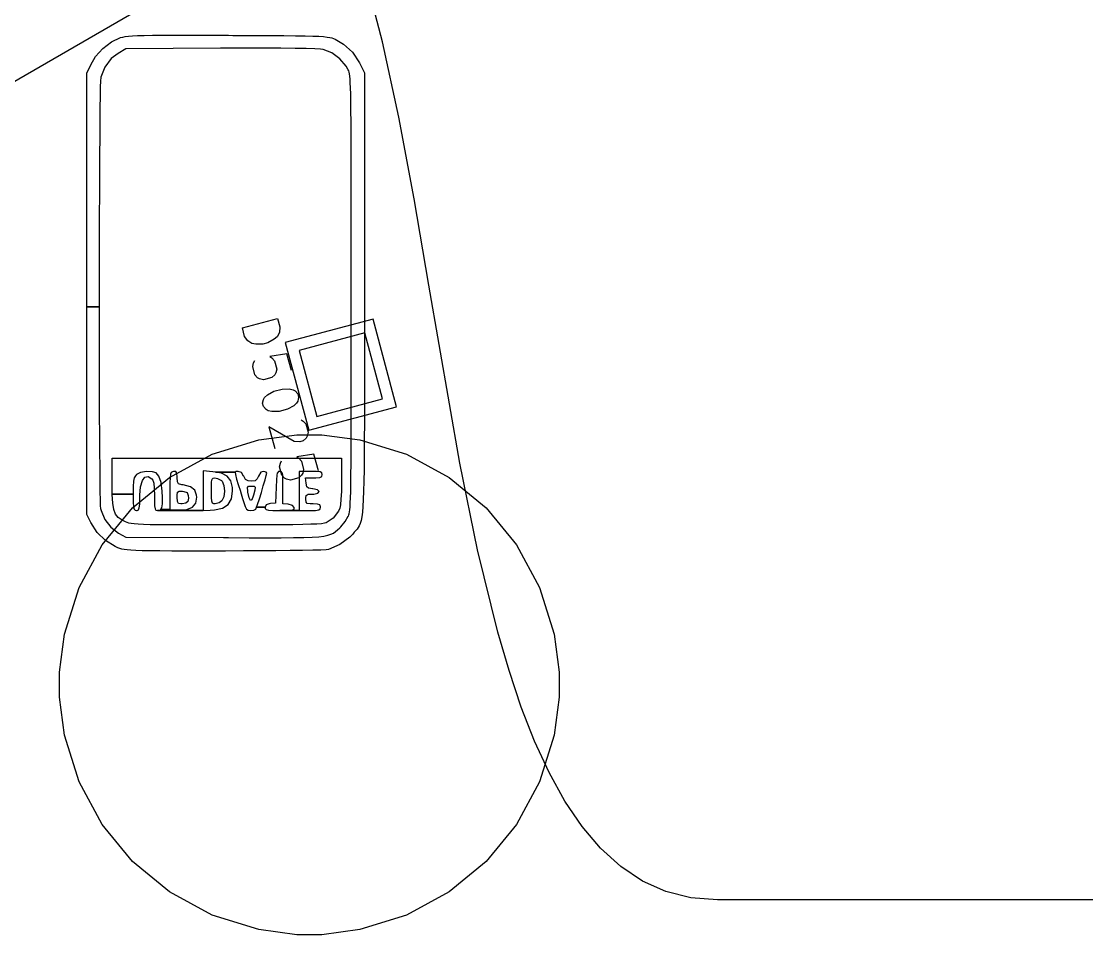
# Model space of a CAD drawing. Extents: x 0 to 141, y 0 to 216.
# Drawn here: x 100.66 to 124.11, y 66.07 to 86.17 of the extents above; entities that cross this region are included whole.
import ezdxf

# ---------------------------------------------------------------- set-up
doc = ezdxf.new("R2010")
doc.units = 0
doc.layers.get('0').update_dxf_attribs({"linetype": 'CONTINUOUS'})

msp = doc.modelspace()

# ---------------------------------------------------------------- linework, layer by layer
at = {"color": 0}
for p, q in [((92.8038, 80.4016), (105.793, 87.9009)), ((108.607, 85.7141), (108.413, 86.4732)), ((102.647, 85.7155), (102.844, 85.809)), ((102.844, 85.809), (102.847, 85.809)), ((102.847, 85.809), (102.894, 85.8227)), ((102.894, 85.8227), (102.948, 85.8326)), ((102.948, 85.8326), (103.017, 85.8421)), ((103.017, 85.8421), (103.105, 85.8492)), ((103.105, 85.8492), (103.219, 85.8545)), ((103.219, 85.8545), (103.365, 85.8587)), ((103.365, 85.8587), (103.548, 85.8615)), ((103.548, 85.8615), (103.775, 85.8629)), ((103.775, 85.8629), (104.377, 85.8629)), ((104.377, 85.8629), (104.767, 85.8615)), ((104.767, 85.8615), (105.222, 85.8601)), ((105.222, 85.8601), (105.317, 85.8587)), ((105.317, 85.8587), (105.752, 85.8573)), ((105.752, 85.8573), (106.124, 85.8545)), ((106.124, 85.8545), (106.437, 85.8531)), ((106.437, 85.8531), (106.696, 85.8502)), ((106.696, 85.8502), (106.908, 85.8464)), ((106.908, 85.8464), (107.078, 85.8421)), ((107.078, 85.8421), (107.211, 85.8379)), ((107.211, 85.8379), (107.313, 85.8312)), ((107.313, 85.8312), (107.392, 85.8227)), ((107.392, 85.8227), (107.45, 85.8146)), ((107.45, 85.8146), (107.495, 85.8023)), ((102.457, 85.5708), (102.647, 85.7155)), ((105.041, 85.5747), (102.963, 85.5624)), ((105.555, 85.5761), (105.041, 85.5747)), ((105.999, 85.5775), (105.555, 85.5761)), ((106.375, 85.5761), (105.999, 85.5775)), ((106.686, 85.5733), (106.375, 85.5761)), ((107.495, 85.8023), (107.532, 85.7899)), ((107.532, 85.7899), (107.568, 85.7733)), ((107.568, 85.7733), (107.753, 85.6671)), ((107.753, 85.6671), (107.95, 85.4865)), ((108.968, 84.0617), (108.607, 85.7141)), ((102.188, 85.2138), (102.295, 85.3916)), ((102.295, 85.3916), (102.457, 85.5708)), ((102.639, 85.3475), (102.496, 85.1627)), ((102.792, 85.4618), (102.639, 85.3475)), ((102.963, 85.5624), (102.792, 85.4618)), ((106.933, 85.568), (106.686, 85.5733)), ((107.118, 85.5624), (106.933, 85.568)), ((107.243, 85.5543), (107.118, 85.5624)), ((107.301, 85.5458), (107.243, 85.5543)), ((107.494, 85.4714), (107.301, 85.5458)), ((107.672, 85.3447), (107.494, 85.4714)), ((107.811, 85.1821), (107.672, 85.3447)), ((107.95, 85.4865), (108.102, 85.2509)), ((102.103, 85.0251), (102.188, 85.2138)), ((102.496, 85.1627), (102.41, 84.9355)), ((107.856, 85.0995), (107.811, 85.1821)), ((108.102, 85.2509), (108.21, 85.0318)), ((102.103, 79.8876), (102.103, 85.0251)), ((102.409, 84.9284), (102.403, 84.8554)), ((102.41, 84.9355), (102.409, 84.9284)), ((107.866, 85.0759), (107.856, 85.0995)), ((107.874, 85.047), (107.866, 85.0759)), ((107.883, 85.0113), (107.874, 85.047)), ((107.889, 84.9616), (107.883, 85.0113)), ((107.895, 84.8967), (107.889, 84.9616)), ((107.9, 84.8113), (107.895, 84.8967)), ((108.21, 85.0318), (108.21, 80.1896)), ((102.399, 84.7178), (102.395, 84.5192)), ((102.403, 84.8554), (102.399, 84.7178)), ((107.904, 84.7027), (107.9, 84.8113)), ((107.909, 84.5661), (107.904, 84.7027)), ((102.395, 84.5192), (102.392, 84.2656)), ((107.912, 84.3993), (107.909, 84.5661)), ((102.392, 84.2656), (102.388, 83.9639)), ((107.914, 84.1982), (107.912, 84.3993)), ((107.917, 83.9597), (107.914, 84.1982)), ((102.388, 83.9639), (102.386, 83.6179)), ((107.918, 83.6785), (107.917, 83.9597)), ((109.305, 82.2635), (108.968, 84.0617)), ((102.386, 83.6179), (102.383, 83.2323)), ((107.92, 83.3508), (107.918, 83.6785)), ((102.383, 83.2323), (102.38, 82.8132)), ((107.921, 82.9744), (107.92, 83.3508)), ((102.38, 82.8132), (102.379, 82.3666)), ((107.921, 82.5458), (107.921, 82.9744)), ((107.922, 82.0593), (107.921, 82.5458)), ((102.379, 82.3666), (102.376, 81.8967)), ((107.922, 77.8549), (107.922, 82.0593)), ((109.63, 80.3617), (109.305, 82.2635)), ((102.376, 81.8967), (102.376, 81.4077)), ((102.376, 81.4077), (102.374, 80.9075)), ((102.374, 80.9075), (102.373, 80.3988)), ((102.373, 80.3988), (102.373, 79.8876)), ((108.21, 80.1896), (108.21, 77.3522)), ((110.31, 76.448), (109.63, 80.3617)), ((102.103, 75.3166), (102.103, 79.8876)), ((102.103, 79.8876), (102.373, 79.8876)), ((102.373, 79.8876), (102.103, 79.8876)), ((102.373, 79.8876), (102.373, 79.3806)), ((105.527, 79.4205), (106.299, 79.6272)), ((106.299, 79.6272), (106.349, 79.4424)), ((108.402, 79.6177), (106.47, 79.0995)), ((108.919, 77.6855), (108.402, 79.6177)), ((102.373, 79.3806), (102.374, 78.8818)), ((105.576, 79.2357), (105.527, 79.4205)), ((106.342, 79.3228), (106.288, 79.2289)), ((106.349, 79.4424), (106.342, 79.3228)), ((108.224, 79.3115), (106.776, 78.9231)), ((108.613, 77.8633), (108.224, 79.3115)), ((105.643, 79.1351), (105.576, 79.2357)), ((105.736, 79.0815), (105.643, 79.1351)), ((105.82, 79.0649), (105.736, 79.0815)), ((105.977, 79.0677), (105.82, 79.0649)), ((106.087, 79.0967), (105.977, 79.0677)), ((106.225, 79.1725), (106.087, 79.0967)), ((106.288, 79.2289), (106.225, 79.1725)), ((106.47, 79.0995), (106.988, 77.1687)), ((102.374, 78.8818), (102.374, 78.3967)), ((106.507, 78.8539), (106.128, 78.7922)), ((106.128, 78.7922), (106.175, 78.7658)), ((106.605, 78.486), (106.507, 78.8539)), ((106.776, 78.9231), (107.164, 77.4746)), ((105.753, 78.5731), (105.771, 78.6571)), ((105.803, 78.3897), (105.753, 78.5731)), ((105.771, 78.6571), (105.797, 78.704)), ((106.175, 78.7658), (106.232, 78.7012)), ((106.232, 78.7012), (106.281, 78.5178)), ((102.374, 78.3967), (102.376, 77.9307)), ((105.859, 78.3262), (105.803, 78.3897)), ((105.906, 78.2987), (105.859, 78.3262)), ((106.174, 78.3318), (105.989, 78.2821)), ((106.237, 78.3883), (106.174, 78.3318)), ((106.265, 78.4338), (106.237, 78.3883)), ((106.281, 78.5178), (106.265, 78.4338)), ((105.989, 78.2821), (105.906, 78.2987)), ((106.215, 78.0274), (106.4, 78.0754)), ((106.4, 78.0754), (106.557, 78.0782)), ((106.557, 78.0782), (106.641, 78.0616)), ((102.376, 77.9307), (102.377, 77.4883)), ((105.971, 77.7642), (105.988, 77.8482)), ((105.988, 77.8482), (106.015, 77.8937)), ((106.015, 77.8937), (106.079, 77.9501)), ((106.079, 77.9501), (106.215, 78.0274)), ((106.641, 78.0616), (106.686, 78.0355)), ((106.686, 78.0355), (106.743, 77.9709)), ((106.743, 77.9709), (106.764, 77.8979)), ((106.764, 77.8979), (106.746, 77.8136)), ((107.164, 77.4746), (108.613, 77.8633)), ((107.921, 77.4238), (107.922, 77.8549)), ((105.99, 77.6912), (105.971, 77.7642)), ((106.047, 77.6263), (105.99, 77.6912)), ((106.094, 77.6002), (106.047, 77.6263)), ((106.518, 77.6344), (106.334, 77.585)), ((106.655, 77.7102), (106.518, 77.6344)), ((106.72, 77.7667), (106.655, 77.7102)), ((106.746, 77.8136), (106.72, 77.7667)), ((106.988, 77.1687), (108.919, 77.6855)), ((102.377, 77.4883), (102.38, 77.0749)), ((106.177, 77.5822), (106.094, 77.6002)), ((106.334, 77.585), (106.177, 77.5822)), ((106.817, 77.3987), (106.864, 77.3726)), ((106.864, 77.3726), (106.921, 77.3095)), ((107.92, 77.0449), (107.921, 77.4238)), ((106.668, 76.9264), (106.109, 77.2488)), ((106.109, 77.2488), (106.237, 76.7704)), ((106.921, 77.3095), (106.97, 77.1246)), ((108.21, 77.3522), (108.209, 76.9553)), ((102.38, 77.0749), (102.383, 76.696)), ((104.858, 76.641), (105.89, 76.9606)), ((105.89, 76.9606), (106.721, 77.0724)), ((106.788, 76.9179), (106.668, 76.9264)), ((106.721, 77.0724), (106.999, 77.0724)), ((106.863, 76.9387), (106.788, 76.9179)), ((106.926, 76.9952), (106.863, 76.9387)), ((106.954, 77.0407), (106.926, 76.9952)), ((106.97, 77.1246), (106.954, 77.0407)), ((106.999, 77.0724), (107.276, 77.0724)), ((107.276, 77.0724), (108.107, 76.9606)), ((107.918, 76.7154), (107.92, 77.0449)), ((108.107, 76.9606), (109.139, 76.641)), ((108.209, 76.9553), (108.206, 76.6078)), ((102.383, 76.696), (102.386, 76.3584)), ((107.917, 76.4328), (107.918, 76.7154)), ((102.658, 76.0056), (102.658, 76.5528)), ((102.658, 76.5528), (107.709, 76.5528)), ((103.923, 76.134), (104.858, 76.641)), ((106.346, 76.3655), (106.363, 76.4494)), ((106.363, 76.4494), (106.389, 76.4963)), ((107.098, 76.6466), (106.721, 76.5845)), ((106.721, 76.5845), (106.767, 76.5584)), ((106.767, 76.5584), (106.824, 76.4935)), ((106.824, 76.4935), (106.872, 76.3104)), ((107.198, 76.2787), (107.098, 76.6466)), ((107.709, 76.5528), (107.709, 76.1944)), ((107.914, 76.1919), (107.917, 76.4328)), ((108.206, 76.6078), (108.204, 76.3076)), ((109.139, 76.641), (110.074, 76.134)), ((110.699, 74.5381), (110.31, 76.448)), ((102.386, 76.3584), (102.388, 76.0649)), ((103.287, 76.2441), (103.196, 76.1944)), ((103.414, 76.2663), (103.287, 76.2441)), ((103.546, 76.2579), (103.414, 76.2663)), ((103.626, 76.2303), (103.546, 76.2579)), ((103.691, 76.1573), (103.626, 76.2303)), ((103.943, 76.2028), (103.934, 76.1312)), ((103.959, 76.2385), (103.943, 76.2028)), ((103.985, 76.255), (103.959, 76.2385)), ((104.01, 76.2593), (103.985, 76.255)), ((104.062, 76.2593), (104.01, 76.2593)), ((104.086, 76.2247), (104.062, 76.2593)), ((104.092, 76.1379), (104.086, 76.2247)), ((104.873, 76.2564), (104.665, 76.2758)), ((104.665, 76.2758), (104.665, 75.4063)), ((104.932, 76.2469), (104.873, 76.2564)), ((105.063, 76.2247), (104.932, 76.2469)), ((104.932, 76.2469), (105.366, 76.2469)), ((105.366, 76.2469), (104.932, 76.2469)), ((105.194, 76.1601), (105.063, 76.2247)), ((105.388, 76.2649), (105.366, 76.2469)), ((105.366, 76.2469), (105.372, 76.1972)), ((105.372, 76.1972), (105.4, 76.0966)), ((105.432, 76.2663), (105.388, 76.2649)), ((105.505, 76.2427), (105.432, 76.2663)), ((105.554, 76.163), (105.505, 76.2427)), ((105.93, 76.2455), (105.877, 76.1587)), ((105.988, 76.2663), (105.93, 76.2455)), ((106.047, 76.2497), (105.988, 76.2663)), ((106.061, 76.2247), (106.047, 76.2497)), ((106.051, 76.1767), (106.061, 76.2247)), ((106.294, 76.2247), (106.282, 76.1806)), ((106.297, 76.237), (106.294, 76.2247)), ((106.318, 76.2607), (106.297, 76.237)), ((106.349, 76.2663), (106.318, 76.2607)), ((106.394, 76.182), (106.346, 76.3655)), ((106.382, 76.2607), (106.349, 76.2663)), ((106.402, 76.236), (106.382, 76.2607)), ((106.414, 76.1806), (106.402, 76.236)), ((107.028, 76.2663), (106.777, 76.2663)), ((106.777, 76.2663), (106.777, 75.4063)), ((106.856, 76.2261), (106.828, 76.1792)), ((106.872, 76.3104), (106.856, 76.2261)), ((107.16, 76.2649), (107.028, 76.2663)), ((107.236, 76.255), (107.16, 76.2649)), ((107.271, 76.236), (107.236, 76.255)), ((107.279, 76.2), (107.271, 76.236)), ((107.279, 76.1944), (107.279, 76.2)), ((108.204, 76.3076), (108.199, 76.0483)), ((102.388, 76.0649), (102.391, 75.8211)), ((102.661, 75.7647), (102.658, 76.0056)), ((103.109, 75.4613), (103.923, 76.134)), ((103.132, 76.0469), (103.125, 75.934)), ((103.148, 76.1199), (103.132, 76.0469)), ((103.174, 76.1697), (103.148, 76.1199)), ((103.196, 76.1944), (103.174, 76.1697)), ((103.287, 75.9284), (103.325, 76.0621)), ((103.325, 76.0621), (103.38, 76.1393)), ((103.38, 76.1393), (103.451, 76.1545)), ((103.451, 76.1545), (103.531, 76.1037)), ((103.531, 76.1037), (103.553, 76.0748)), ((103.553, 76.0748), (103.575, 76.0056)), ((103.575, 76.0056), (103.586, 75.8941)), ((103.737, 76.0222), (103.691, 76.1573)), ((103.764, 75.8335), (103.737, 76.0222)), ((103.934, 76.1312), (103.93, 76.0127)), ((103.93, 76.0127), (103.93, 75.4242)), ((104.092, 76.1298), (104.092, 76.1379)), ((104.096, 76.0374), (104.092, 76.1298)), ((104.123, 75.9933), (104.096, 76.0374)), ((104.195, 75.9725), (104.123, 75.9933)), ((104.225, 75.9672), (104.195, 75.9725)), ((104.382, 75.9231), (104.225, 75.9672)), ((104.844, 75.9312), (104.848, 76.036)), ((104.848, 76.036), (104.859, 76.0938)), ((104.859, 76.0938), (104.883, 76.1189)), ((104.883, 76.1189), (104.921, 76.1227)), ((104.921, 76.1227), (104.982, 76.1104)), ((104.982, 76.1104), (105.064, 76.0635)), ((105.064, 76.0635), (105.079, 76.0469)), ((105.079, 76.0469), (105.12, 75.952)), ((105.272, 76.0596), (105.194, 76.1601)), ((105.306, 75.9107), (105.272, 76.0596)), ((105.4, 76.0966), (105.436, 75.9795)), ((105.436, 75.9795), (105.481, 75.8321)), ((105.555, 76.1587), (105.554, 76.163)), ((105.592, 76.0843), (105.555, 76.1587)), ((105.653, 76.0554), (105.592, 76.0843)), ((105.716, 76.0511), (105.653, 76.0554)), ((105.806, 76.0607), (105.716, 76.0511)), ((105.854, 76.1047), (105.806, 76.0607)), ((105.877, 76.1587), (105.854, 76.1047)), ((105.986, 75.9464), (106.025, 76.0786)), ((106.025, 76.0786), (106.051, 76.1767)), ((106.274, 76.0772), (106.269, 75.9174)), ((106.282, 76.1806), (106.274, 76.0772)), ((106.451, 76.1175), (106.394, 76.182)), ((106.419, 76.0786), (106.414, 76.1806)), ((106.419, 75.5537), (106.419, 76.0786)), ((106.498, 76.091), (106.451, 76.1175)), ((106.582, 76.0748), (106.498, 76.091)), ((106.765, 76.1227), (106.582, 76.0748)), ((106.828, 76.1792), (106.765, 76.1227)), ((106.928, 76.0056), (106.916, 76.1227)), ((106.916, 76.1227), (107.142, 76.1227)), ((106.943, 75.9284), (106.928, 76.0056)), ((107.142, 76.1227), (107.231, 76.1298)), ((107.231, 76.1298), (107.271, 76.1517)), ((107.271, 76.1517), (107.279, 76.1944)), ((107.709, 76.007), (107.705, 75.8197)), ((107.709, 76.1944), (107.709, 76.007)), ((107.909, 75.8211), (107.913, 75.989)), ((107.913, 75.989), (107.914, 76.1919)), ((108.199, 76.0483), (108.193, 75.8278)), ((110.074, 76.134), (110.888, 75.4613)), ((102.391, 75.8211), (102.395, 75.6338)), ((102.661, 75.7562), (102.661, 75.7647)), ((102.661, 75.7647), (103.124, 75.7647)), ((103.124, 75.7647), (102.661, 75.7647)), ((102.672, 75.5675), (102.661, 75.7562)), ((103.125, 75.934), (103.124, 75.7647)), ((103.124, 75.7647), (103.124, 75.7453)), ((103.124, 75.7453), (103.125, 75.5883)), ((103.268, 75.6846), (103.269, 75.7424)), ((103.269, 75.7424), (103.287, 75.9284)), ((103.586, 75.8941), (103.59, 75.7259)), ((103.768, 75.6902), (103.764, 75.8335)), ((104.092, 75.7424), (104.1, 75.8102)), ((104.092, 75.6955), (104.092, 75.7424)), ((104.1, 75.8102), (104.133, 75.8321)), ((104.133, 75.8321), (104.207, 75.8292)), ((104.207, 75.8292), (104.239, 75.8254)), ((104.239, 75.8254), (104.309, 75.7975)), ((104.309, 75.7975), (104.335, 75.7357)), ((104.335, 75.7357), (104.338, 75.6765)), ((104.477, 75.85), (104.382, 75.9231)), ((104.519, 75.741), (104.477, 75.85)), ((104.521, 75.6969), (104.519, 75.741)), ((104.844, 75.6941), (104.844, 75.9312)), ((105.131, 75.8278), (105.115, 75.7054)), ((105.12, 75.952), (105.131, 75.8278)), ((105.286, 75.6599), (105.31, 75.8321)), ((105.31, 75.8321), (105.306, 75.9107)), ((105.481, 75.8321), (105.483, 75.8225)), ((105.483, 75.8225), (105.53, 75.6666)), ((105.636, 75.9079), (105.657, 75.9382)), ((105.645, 75.8335), (105.636, 75.9079)), ((105.649, 75.8102), (105.645, 75.8335)), ((105.678, 75.6818), (105.649, 75.8102)), ((105.657, 75.9382), (105.718, 75.9435)), ((105.718, 75.9435), (105.741, 75.9435)), ((105.741, 75.9435), (105.788, 75.9396)), ((105.77, 75.741), (105.763, 75.7178)), ((105.797, 75.8543), (105.77, 75.741)), ((105.788, 75.9396), (105.804, 75.9146)), ((105.804, 75.9146), (105.797, 75.8543)), ((105.9, 75.6585), (105.944, 75.8017)), ((105.944, 75.8017), (105.986, 75.9464)), ((106.269, 75.9174), (106.258, 75.5675)), ((106.922, 75.6804), (106.932, 75.7372)), ((106.932, 75.7372), (106.973, 75.7604)), ((106.983, 75.8927), (106.943, 75.9284)), ((106.973, 75.7604), (107.064, 75.7647)), ((107.069, 75.879), (106.983, 75.8927)), ((107.064, 75.7647), (107.097, 75.7661)), ((107.074, 75.879), (107.069, 75.879)), ((107.176, 75.8567), (107.074, 75.879)), ((107.097, 75.7661), (107.187, 75.7851)), ((107.213, 75.8211), (107.176, 75.8567)), ((107.187, 75.7851), (107.213, 75.8211)), ((107.705, 75.8197), (107.696, 75.6528)), ((107.904, 75.6832), (107.909, 75.8211)), ((108.193, 75.8278), (108.186, 75.6433)), ((102.395, 75.6338), (102.399, 75.5082)), ((102.399, 75.5082), (102.405, 75.4475)), ((102.695, 75.4271), (102.672, 75.5675)), ((103.125, 75.5883), (103.13, 75.4888)), ((103.258, 75.4613), (103.266, 75.5442)), ((103.266, 75.5442), (103.268, 75.6846)), ((103.59, 75.7259), (103.59, 75.6267)), ((103.59, 75.6267), (103.594, 75.5096)), ((103.594, 75.5096), (103.604, 75.4433)), ((103.753, 75.4627), (103.766, 75.5481)), ((103.766, 75.5481), (103.768, 75.6902)), ((104.096, 75.602), (104.092, 75.6955)), ((104.118, 75.5608), (104.096, 75.602)), ((104.173, 75.5495), (104.118, 75.5608)), ((104.199, 75.5495), (104.173, 75.5495)), ((104.284, 75.5646), (104.199, 75.5495)), ((104.327, 75.6006), (104.284, 75.5646)), ((104.338, 75.6765), (104.327, 75.6006)), ((104.428, 75.4765), (104.498, 75.5646)), ((104.498, 75.5646), (104.521, 75.6969)), ((104.851, 75.6087), (104.844, 75.6941)), ((104.866, 75.5661), (104.851, 75.6087)), ((104.895, 75.5509), (104.866, 75.5661)), ((104.928, 75.5495), (104.895, 75.5509)), ((105.018, 75.5756), (104.928, 75.5495)), ((105.071, 75.6158), (105.018, 75.5756)), ((105.115, 75.7054), (105.071, 75.6158)), ((105.092, 75.456), (105.216, 75.5357)), ((105.216, 75.5357), (105.286, 75.6599)), ((105.53, 75.6666), (105.548, 75.6049)), ((105.548, 75.6049), (105.585, 75.4959)), ((105.585, 75.4959), (105.617, 75.4366)), ((105.705, 75.6239), (105.678, 75.6818)), ((105.734, 75.6363), (105.705, 75.6239)), ((105.763, 75.7178), (105.734, 75.6363)), ((105.839, 75.475), (105.861, 75.5385)), ((105.861, 75.5385), (105.9, 75.6585)), ((106.046, 75.529), (106.025, 75.475)), ((106.116, 75.5537), (106.046, 75.529)), ((106.142, 75.5565), (106.116, 75.5537)), ((106.258, 75.5675), (106.142, 75.5565)), ((106.536, 75.5428), (106.419, 75.5537)), ((106.631, 75.5153), (106.536, 75.5428)), ((106.664, 75.4697), (106.631, 75.5153)), ((106.921, 75.6571), (106.922, 75.6804)), ((106.926, 75.5908), (106.921, 75.6571)), ((106.952, 75.5594), (106.926, 75.5908)), ((107.021, 75.5509), (106.952, 75.5594)), ((107.082, 75.5495), (107.021, 75.5509)), ((107.182, 75.5456), (107.082, 75.5495)), ((107.231, 75.5262), (107.182, 75.5456)), ((107.243, 75.4835), (107.231, 75.5262)), ((107.685, 75.5262), (107.672, 75.4532)), ((107.696, 75.6528), (107.685, 75.5262)), ((107.895, 75.4874), (107.9, 75.5731)), ((107.9, 75.5731), (107.904, 75.6832)), ((108.186, 75.6433), (108.176, 75.4902)), ((102.191, 75.1374), (102.103, 75.3166)), ((102.405, 75.4475), (102.415, 75.4034)), ((102.415, 75.4034), (102.499, 75.209)), ((102.438, 74.6485), (103.109, 75.4613)), ((102.736, 75.3251), (102.695, 75.4271)), ((102.795, 75.2507), (102.736, 75.3251)), ((103.13, 75.4888), (103.142, 75.4352)), ((103.142, 75.4352), (103.163, 75.4119)), ((103.163, 75.4119), (103.196, 75.4063)), ((103.196, 75.4063), (103.211, 75.4077)), ((103.211, 75.4077), (103.241, 75.42)), ((103.241, 75.42), (103.258, 75.4613)), ((103.604, 75.4433), (103.624, 75.4133)), ((103.624, 75.4133), (103.655, 75.4063)), ((103.655, 75.4063), (104.665, 75.4063)), ((104.665, 75.4063), (103.655, 75.4063)), ((103.655, 75.4063), (103.677, 75.4063)), ((103.677, 75.4063), (103.725, 75.42)), ((103.725, 75.42), (103.728, 75.4242)), ((103.728, 75.4242), (103.753, 75.4627)), ((103.728, 75.4242), (103.93, 75.4242)), ((103.93, 75.4242), (103.728, 75.4242)), ((103.93, 75.4242), (104.109, 75.4172)), ((104.109, 75.4172), (104.123, 75.4172)), ((104.123, 75.4172), (104.305, 75.4285)), ((104.305, 75.4285), (104.428, 75.4765)), ((104.665, 75.4063), (104.816, 75.4105)), ((104.816, 75.4105), (104.913, 75.4158)), ((104.913, 75.4158), (105.092, 75.456)), ((105.617, 75.4366), (105.654, 75.4119)), ((105.654, 75.4119), (105.707, 75.4063)), ((105.707, 75.4063), (105.778, 75.4133)), ((105.778, 75.4133), (105.822, 75.4338)), ((105.822, 75.4338), (105.832, 75.456)), ((105.832, 75.456), (105.839, 75.475)), ((105.839, 75.475), (106.025, 75.475)), ((106.025, 75.475), (105.839, 75.475)), ((106.025, 75.475), (106.029, 75.4489)), ((106.029, 75.4489), (106.05, 75.4271)), ((106.05, 75.4271), (106.101, 75.4133)), ((106.101, 75.4133), (106.196, 75.4077)), ((106.196, 75.4077), (106.35, 75.4063)), ((106.35, 75.4063), (107.01, 75.4063)), ((106.777, 75.4063), (106.35, 75.4063)), ((106.35, 75.4063), (106.456, 75.4063)), ((106.456, 75.4063), (106.572, 75.4105)), ((106.572, 75.4105), (106.635, 75.42)), ((106.635, 75.42), (106.663, 75.4394)), ((106.663, 75.4394), (106.664, 75.4697)), ((107.01, 75.4063), (107.132, 75.4077)), ((107.132, 75.4077), (107.205, 75.4172)), ((107.205, 75.4172), (107.236, 75.4394)), ((107.236, 75.4394), (107.243, 75.4779)), ((107.243, 75.4779), (107.243, 75.4835)), ((107.64, 75.3869), (107.523, 75.238)), ((107.672, 75.4532), (107.64, 75.3869)), ((107.785, 75.1625), (107.856, 75.281)), ((107.856, 75.281), (107.858, 75.2835)), ((107.858, 75.2835), (107.867, 75.3071)), ((107.867, 75.3071), (107.876, 75.3346)), ((107.876, 75.3346), (107.883, 75.3717)), ((107.883, 75.3717), (107.889, 75.4214)), ((107.889, 75.4214), (107.895, 75.4874)), ((108.152, 75.2644), (108.137, 75.1829)), ((108.166, 75.365), (108.152, 75.2644)), ((108.176, 75.4902), (108.166, 75.365)), ((110.888, 75.4613), (111.559, 74.6485)), ((102.33, 74.924), (102.191, 75.1374)), ((102.499, 75.209), (102.634, 75.0355)), ((102.634, 75.0355), (102.803, 74.9046)), ((102.879, 75.1914), (102.795, 75.2507)), ((102.955, 75.154), (102.879, 75.1914)), ((102.989, 75.1403), (102.955, 75.154)), ((103.029, 75.1279), (102.989, 75.1403)), ((103.078, 75.117), (103.029, 75.1279)), ((103.145, 75.1085), (103.078, 75.117)), ((103.233, 75.1018), (103.145, 75.1085)), ((103.35, 75.0962), (103.233, 75.1018)), ((103.5, 75.0919), (103.35, 75.0962)), ((103.691, 75.0895), (103.5, 75.0919)), ((103.925, 75.088), (103.691, 75.0895)), ((104.213, 75.0866), (103.925, 75.088)), ((105.642, 75.0866), (104.213, 75.0866)), ((106.034, 75.088), (105.642, 75.0866)), ((106.364, 75.0895), (106.034, 75.088)), ((106.637, 75.0919), (106.364, 75.0895)), ((106.859, 75.0962), (106.637, 75.0919)), ((107.035, 75.1004), (106.859, 75.0962)), ((107.167, 75.1071), (107.035, 75.1004)), ((107.264, 75.1141), (107.167, 75.1071)), ((107.33, 75.1237), (107.264, 75.1141)), ((107.367, 75.1336), (107.33, 75.1237)), ((107.369, 75.1346), (107.367, 75.1336)), ((107.523, 75.238), (107.369, 75.1346)), ((107.669, 75.0217), (107.692, 75.0464)), ((107.692, 75.0464), (107.785, 75.1625)), ((108.077, 75.0288), (108.051, 74.9928)), ((108.099, 75.0686), (108.077, 75.0288)), ((108.119, 75.1198), (108.099, 75.0686)), ((108.137, 75.1829), (108.119, 75.1198)), ((102.515, 74.742), (102.33, 74.924)), ((102.803, 74.9046), (102.963, 74.815)), ((102.963, 74.815), (105.113, 74.8083)), ((105.113, 74.8083), (105.224, 74.8083)), ((105.224, 74.8083), (105.674, 74.8069)), ((105.674, 74.8069), (106.057, 74.8055)), ((106.057, 74.8055), (106.382, 74.8069)), ((106.382, 74.8069), (106.653, 74.8083)), ((106.653, 74.8083), (106.878, 74.8122)), ((106.878, 74.8122), (107.059, 74.8192)), ((107.059, 74.8192), (107.205, 74.8288)), ((107.205, 74.8288), (107.317, 74.8425)), ((107.317, 74.8425), (107.407, 74.8591)), ((107.407, 74.8591), (107.476, 74.8813)), ((107.476, 74.8813), (107.531, 74.9074)), ((107.531, 74.9074), (107.578, 74.9406)), ((107.578, 74.9406), (107.622, 74.9776)), ((107.622, 74.9776), (107.669, 75.0217)), ((107.887, 74.8178), (107.669, 74.6538)), ((107.953, 74.8866), (107.887, 74.8178)), ((107.988, 74.9268), (107.953, 74.8866)), ((108.022, 74.961), (107.988, 74.9268)), ((108.051, 74.9928), (108.022, 74.961)), ((101.931, 73.7126), (102.438, 74.6485)), ((102.725, 74.6097), (102.515, 74.742)), ((102.785, 74.585), (102.725, 74.6097)), ((102.828, 74.5698), (102.785, 74.585)), ((102.873, 74.5561), (102.828, 74.5698)), ((102.924, 74.5451), (102.873, 74.5561)), ((107.669, 74.6538), (107.422, 74.5437)), ((111.559, 74.6485), (112.066, 73.7126)), ((102.989, 74.5367), (102.924, 74.5451)), ((103.072, 74.53), (102.989, 74.5367)), ((103.18, 74.5229), (103.072, 74.53)), ((103.32, 74.5187), (103.18, 74.5229)), ((103.493, 74.5162), (103.32, 74.5187)), ((103.711, 74.5148), (103.493, 74.5162)), ((103.976, 74.5134), (103.711, 74.5148)), ((105.158, 74.5134), (103.976, 74.5134)), ((105.548, 74.5148), (105.158, 74.5134)), ((105.92, 74.5162), (105.548, 74.5148)), ((106.265, 74.5187), (105.92, 74.5162)), ((106.577, 74.5215), (106.265, 74.5187)), ((106.85, 74.5257), (106.577, 74.5215)), ((107.078, 74.53), (106.85, 74.5257)), ((107.254, 74.5338), (107.078, 74.53)), ((107.371, 74.5395), (107.254, 74.5338)), ((107.422, 74.5437), (107.371, 74.5395)), ((111.144, 72.7301), (110.699, 74.5381)), ((101.611, 72.6803), (101.931, 73.7126)), ((112.066, 73.7126), (112.386, 72.6803)), ((101.499, 71.8495), (101.611, 72.6803)), ((111.394, 71.8827), (111.144, 72.7301)), ((112.386, 72.6803), (112.499, 71.8495)), ((101.499, 71.5712), (101.499, 71.8495)), ((111.664, 71.0805), (111.394, 71.8827)), ((112.499, 71.8495), (112.499, 71.5712)), ((101.499, 71.2943), (101.499, 71.5712)), ((112.499, 71.5712), (112.499, 71.2943)), ((101.611, 70.4631), (101.499, 71.2943)), ((112.499, 71.2943), (112.386, 70.4631)), ((111.957, 70.3294), (111.664, 71.0805)), ((101.931, 69.4313), (101.611, 70.4631)), ((112.386, 70.4631), (112.066, 69.4313)), ((112.277, 69.6376), (111.957, 70.3294)), ((112.624, 69.0107), (112.277, 69.6376)), ((102.438, 68.4967), (101.931, 69.4313)), ((112.066, 69.4313), (111.559, 68.4967)), ((113, 68.4541), (112.624, 69.0107)), ((103.109, 67.6822), (102.438, 68.4967)), ((111.559, 68.4967), (110.888, 67.6822)), ((113.41, 67.9718), (113, 68.4541)), ((113.851, 67.5707), (113.41, 67.9718)), ((103.923, 67.0112), (103.109, 67.6822)), ((110.888, 67.6822), (110.074, 67.0112)), ((114.329, 67.2525), (113.851, 67.5707)), ((114.842, 67.0235), (114.329, 67.2525)), ((104.858, 66.5043), (103.923, 67.0112)), ((110.074, 67.0112), (109.139, 66.5043)), ((115.393, 66.8845), (114.842, 67.0235)), ((115.981, 66.8376), (115.393, 66.8845)), ((133.181, 66.8376), (115.981, 66.8376)), ((105.89, 66.1843), (104.858, 66.5043)), ((109.139, 66.5043), (108.107, 66.1843)), ((106.721, 66.0714), (105.89, 66.1843)), ((108.107, 66.1843), (107.276, 66.0714)), ((106.999, 66.0714), (106.721, 66.0714)), ((107.276, 66.0714), (106.999, 66.0714))]:
    msp.add_line(p, q, dxfattribs=at)

doc.saveas('drawing.dxf')
